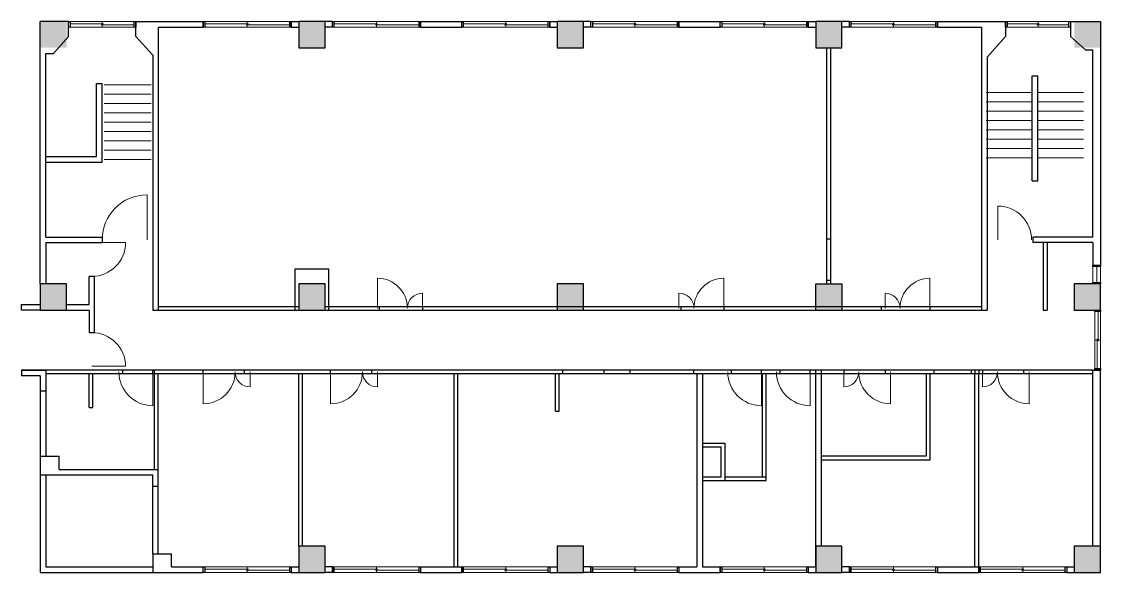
# Model space of a CAD drawing. Header units: millimetres. Extents: x -376000 to 292178, y -193032 to 188048.
# Drawn here: x -82679 to -53879, y 31251 to 45951 of the extents above; entities that cross this region are included whole.
import ezdxf

# ---------------------------------------------------------------- set-up
doc = ezdxf.new("R2010")
doc.units = ezdxf.units.MM
for name, color, linetype, lineweight, true_color in [('02_0.25', 1, 'Continuous', 25, 0xff0000), ('03_0.15', 7, 'Continuous', 15, 0x990099), ('04_0.10', 7, 'Continuous', 9, 0x0099ff), ('08_ハッチ・色', 7, 'Continuous', 5, 0x888888)]:
    doc.layers.add(name, color=color, linetype=linetype, lineweight=lineweight, true_color=true_color)
doc.layers.add('_解体部 (2D)', color=7, linetype='Continuous', lineweight=5)

# ---------------------------------------------------------------- blocks, each defined once
blk = doc.blocks.new('グループ-207')
at = {"layer": '02_0.25', "flags": 128}
for points in [[(-81424, 45951), (-81384, 45951), (-81384, 45801), (-81424, 45801)], [(-79669, 45951), (-79629, 45951), (-79629, 45801), (-79669, 45801)]]:
    blk.add_lwpolyline(points, close=True, dxfattribs=at)
at = {"layer": '03_0.15'}
for p, q in [((-81384, 45891), (-80496, 45891)), ((-80556, 45861), (-79669, 45861)), ((-80526, 45816), (-80526, 45936))]:
    blk.add_line(p, q, dxfattribs=at)
at = {"layer": '04_0.10'}
for p, q in [((-81384, 45951), (-79669, 45951)), ((-81384, 45801), (-79669, 45801))]:
    blk.add_line(p, q, dxfattribs=at)
blk = doc.blocks.new('シンボル-13')
at = {"layer": '02_0.25', "flags": 128}
for points in [[(-1175, 75), (-1135, 75), (-1135, -75), (-1175, -75)], [(1135, 75), (1175, 75), (1175, -75), (1135, -75)]]:
    blk.add_lwpolyline(points, close=True, dxfattribs=at)
at = {"layer": '03_0.15'}
for p, q in [((-1135, 15), (30, 15)), ((0, -60), (0, 60)), ((-30, -15), (1135, -15))]:
    blk.add_line(p, q, dxfattribs=at)
at = {"layer": '04_0.10'}
for p, q in [((-1135, 75), (1135, 75)), ((-1135, -75), (1135, -75))]:
    blk.add_line(p, q, dxfattribs=at)
blk = doc.blocks.new('シンボル-12')
at = {"layer": '02_0.25', "flags": 128}
for points in [[(-865, 75), (-825, 75), (-825, -75), (-865, -75)], [(825, 75), (865, 75), (865, -75), (825, -75)]]:
    blk.add_lwpolyline(points, close=True, dxfattribs=at)
at = {"layer": '03_0.15'}
for p, q in [((-825, 15), (30, 15)), ((0, -60), (0, 60)), ((-30, -15), (825, -15))]:
    blk.add_line(p, q, dxfattribs=at)
at = {"layer": '04_0.10'}
for p, q in [((-825, 75), (825, 75)), ((-825, -75), (825, -75))]:
    blk.add_line(p, q, dxfattribs=at)
blk = doc.blocks.new('シンボル-14')
at = {"layer": '02_0.25', "flags": 128}
for points in [[(-1135, -75), (-1175, -75), (-1175, 75), (-1135, 75)], [(1175, -75), (1135, -75), (1135, 75), (1175, 75)]]:
    blk.add_lwpolyline(points, close=True, dxfattribs=at)
at = {"layer": '03_0.15'}
for p, q in [((30, 15), (-1135, 15)), ((0, 60), (0, -60)), ((1135, -15), (-30, -15))]:
    blk.add_line(p, q, dxfattribs=at)
at = {"layer": '04_0.10'}
for p, q in [((1135, 75), (-1135, 75)), ((1135, -75), (-1135, -75))]:
    blk.add_line(p, q, dxfattribs=at)
blk = doc.blocks.new('グループ-208')
at = {"layer": '02_0.25', "flags": 128}
for points in [[(-53879, 38251), (-53879, 38211), (-54029, 38211), (-54029, 38251)], [(-53879, 36691), (-53879, 36651), (-54029, 36651), (-54029, 36691)]]:
    blk.add_lwpolyline(points, close=True, dxfattribs=at)
at = {"layer": '03_0.15'}
for p, q in [((-53939, 38211), (-53939, 37421)), ((-54014, 37451), (-53894, 37451)), ((-53969, 37481), (-53969, 36691))]:
    blk.add_line(p, q, dxfattribs=at)
at = {"layer": '04_0.10'}
for p, q in [((-54029, 38211), (-54029, 36691)), ((-53879, 38211), (-53879, 36691))]:
    blk.add_line(p, q, dxfattribs=at)
blk = doc.blocks.new('グループ-209')
at = {"layer": '02_0.25', "flags": 128}
for points in [[(-53879, 39451), (-53879, 39411), (-54079, 39411), (-54079, 39451)], [(-53879, 38991), (-53879, 38951), (-54079, 38951), (-54079, 38991)]]:
    blk.add_lwpolyline(points, close=True, dxfattribs=at)
at = {"layer": '03_0.15'}
blk.add_line((-53979, 39411), (-53979, 38991), dxfattribs=at)
at = {"layer": '04_0.10'}
for p, q in [((-54079, 39411), (-54079, 38991)), ((-53879, 39411), (-53879, 38991))]:
    blk.add_line(p, q, dxfattribs=at)
blk = doc.blocks.new('解体部 (2D)')
at = {"layer": '02_0.25'}
for p, q in [((-82178.728, 38950.801), (-82178.728, 45950.801)), ((-81423.728, 45950.801), (-82178.728, 45950.801)), ((-81423.728, 45550.801), (-81423.728, 45950.801)), ((-81423.728, 45550.801), (-81423.728, 45950.801)), ((-79628.728, 45550.801), (-79628.728, 45950.801)), ((-79628.728, 45950.801), (-77828.728, 45950.801)), ((-79028.728, 45800.801), (-79028.728, 38250.801)), ((-79028.728, 45800.801), (-77828.728, 45800.801)), ((-77828.728, 45950.801), (-77828.728, 45800.801)), ((-75478.728, 45800.801), (-75478.728, 45950.801)), ((-75478.728, 45950.801), (-75278.728, 45950.801)), ((-75478.728, 45800.801), (-75278.728, 45800.801)), ((-75278.728, 45950.801), (-75278.728, 45250.801)), ((-74578.728, 45950.801), (-75278.728, 45950.801)), ((-74378.728, 45950.801), (-74578.728, 45950.801)), ((-74578.728, 45250.801), (-74578.728, 45950.801)), ((-74378.728, 45800.801), (-74578.728, 45800.801)), ((-74378.728, 45800.801), (-74378.728, 45950.801)), ((-72028.728, 45800.801), (-72028.728, 45950.801)), ((-72028.728, 45950.801), (-70928.728, 45950.801)), ((-72028.728, 45800.801), (-70928.728, 45800.801)), ((-70928.728, 45800.801), (-70928.728, 45950.801)), ((-68578.728, 45800.801), (-68578.728, 45950.801)), ((-68578.728, 45950.801), (-68378.728, 45950.801)), ((-68578.728, 45800.801), (-68378.728, 45800.801)), ((-68378.728, 45950.801), (-68378.728, 45250.801)), ((-67678.728, 45950.801), (-68378.728, 45950.801)), ((-67478.728, 45950.801), (-67678.728, 45950.801)), ((-67678.728, 45250.801), (-67678.728, 45950.801)), ((-67478.728, 45800.801), (-67678.728, 45800.801)), ((-67478.728, 45800.801), (-67478.728, 45950.801)), ((-65128.728, 45800.801), (-65128.728, 45950.801)), ((-65128.728, 45950.801), (-64028.728, 45950.801)), ((-65128.728, 45800.801), (-64028.728, 45800.801)), ((-64028.728, 45800.801), (-64028.728, 45950.801)), ((-61678.728, 45800.801), (-61678.728, 45950.801)), ((-61678.728, 45950.801), (-61478.728, 45950.801)), ((-61678.728, 45800.801), (-61478.728, 45800.801)), ((-61478.728, 45950.801), (-61478.728, 45250.801)), ((-60778.728, 45950.801), (-61478.728, 45950.801)), ((-60578.728, 45950.801), (-60778.728, 45950.801)), ((-60778.728, 45250.801), (-60778.728, 45950.801)), ((-60578.728, 45800.801), (-60778.728, 45800.801)), ((-60578.728, 45800.801), (-60578.728, 45950.801)), ((-58228.728, 45950.801), (-56408.728, 45950.801)), ((-58228.728, 45800.801), (-58228.728, 45950.801)), ((-58228.728, 45800.801), (-57053.728, 45800.801)), ((-57053.728, 45800.801), (-57053.728, 38250.801)), ((-56408.728, 45950.801), (-56408.728, 45550.801)), ((-54678.728, 45950.801), (-53878.728, 45950.801)), ((-54678.728, 45950.801), (-54678.728, 45550.801)), ((-53878.728, 45950.801), (-53878.728, 39450.801)), ((-81423.728, 45550.801), (-81828.728, 45100.801)), ((-79628.728, 45550.801), (-79178.728, 45050.801)), ((-56408.728, 45550.801), (-56903.728, 45000.801)), ((-54678.728, 45550.801), (-54278.728, 45200.801)), ((-75278.728, 45250.801), (-74578.728, 45250.801)), ((-68378.728, 45250.801), (-67678.728, 45250.801)), ((-61478.728, 45250.801), (-60778.728, 45250.801)), ((-61178.728, 38950.801), (-61178.728, 45250.801)), ((-61078.728, 38950.801), (-61078.728, 45250.801)), ((-82028.728, 40200.801), (-82028.728, 45100.801)), ((-82028.728, 45100.801), (-81828.728, 45100.801)), ((-79178.728, 45050.801), (-79178.728, 38250.801)), ((-56903.728, 45000.801), (-56903.728, 38250.801)), ((-54278.728, 45200.801), (-54078.728, 45200.801)), ((-54078.728, 40200.801), (-54078.728, 45200.801)), ((-55703.728, 41700.801), (-55703.728, 44500.801)), ((-55703.728, 44500.801), (-55553.728, 44500.801)), ((-55553.728, 41700.801), (-55553.728, 44500.801)), ((-80678.728, 44300.801), (-80528.728, 44300.801)), ((-80678.728, 42350.801), (-80678.728, 44300.801)), ((-80528.728, 42200.801), (-80528.728, 44300.801)), ((-82028.728, 42350.801), (-80678.728, 42350.801)), ((-82028.728, 42200.801), (-80528.728, 42200.801)), ((-55703.728, 41700.801), (-55553.728, 41700.801)), ((-82028.728, 40200.801), (-80528.728, 40200.801)), ((-82028.728, 40050.801), (-82028.728, 38950.801)), ((-82028.728, 40050.801), (-80528.728, 40050.801)), ((-80528.728, 40200.801), (-80528.728, 40050.801)), ((-61178.728, 40150.801), (-61078.728, 40150.801)), ((-54078.728, 40200.801), (-55678.728, 40200.801)), ((-55678.728, 40200.801), (-55678.728, 40050.801)), ((-54078.728, 40050.801), (-55678.728, 40050.801)), ((-55403.728, 40050.801), (-55403.728, 38250.801)), ((-55303.728, 40050.801), (-55303.728, 38250.801)), ((-54078.728, 40050.801), (-54078.728, 39450.801)), ((-75378.728, 38250.801), (-75378.728, 39350.801)), ((-75378.728, 39350.801), (-74478.728, 39350.801)), ((-74478.728, 38250.801), (-74478.728, 39350.801)), ((-54078.728, 39450.801), (-53878.728, 39450.801)), ((-82178.728, 38950.801), (-82178.728, 38250.801)), ((-81478.728, 38950.801), (-82178.728, 38950.801)), ((-81478.728, 38250.801), (-81478.728, 38950.801)), ((-80728.728, 39150.801), (-80878.728, 39150.801)), ((-80878.728, 38400.801), (-80878.728, 39150.801)), ((-80728.728, 37650.801), (-80728.728, 39150.801)), ((-75278.728, 38950.801), (-75278.728, 38250.801)), ((-74578.728, 38950.801), (-75278.728, 38950.801)), ((-74578.728, 38250.801), (-74578.728, 38950.801)), ((-68378.728, 38950.801), (-68378.728, 38250.801)), ((-67678.728, 38950.801), (-68378.728, 38950.801)), ((-67678.728, 38250.801), (-67678.728, 38950.801)), ((-61478.728, 38250.801), (-61478.728, 38950.801)), ((-61478.728, 38950.801), (-60778.728, 38950.801)), ((-61178.728, 39050.801), (-61078.728, 39050.801)), ((-60778.728, 38950.801), (-60778.728, 38250.801)), ((-54578.728, 38950.801), (-54578.728, 38250.801)), ((-53878.728, 38950.801), (-54578.728, 38950.801)), ((-53878.728, 38250.801), (-53878.728, 38950.801)), ((-82678.728, 38250.801), (-82678.728, 38400.801)), ((-82678.728, 38400.801), (-82178.728, 38400.801)), ((-81478.728, 38400.801), (-80878.728, 38400.801)), ((-79028.728, 38350.801), (-75278.728, 38350.801)), ((-74578.728, 38350.801), (-57053.728, 38350.801)), ((-73128.728, 38350.801), (-73128.728, 38250.801)), ((-71978.728, 38350.801), (-71978.728, 38250.801)), ((-65078.728, 38350.801), (-65078.728, 38250.801)), ((-63928.728, 38350.801), (-63928.728, 38250.801)), ((-59728.728, 38350.801), (-59728.728, 38250.801)), ((-58428.728, 38350.801), (-58428.728, 38250.801)), ((-82178.728, 38250.801), (-82678.728, 38250.801)), ((-82178.728, 38250.801), (-81478.728, 38250.801)), ((-81478.728, 38250.801), (-80878.728, 38250.801)), ((-80878.728, 38250.801), (-80878.728, 37650.801)), ((-79178.728, 38250.801), (-79028.728, 38250.801)), ((-79028.728, 38250.801), (-75278.728, 38250.801)), ((-75278.728, 38250.801), (-74578.728, 38250.801)), ((-75278.728, 38250.801), (-74578.728, 38250.801)), ((-74578.728, 38250.801), (-56903.728, 38250.801)), ((-68378.728, 38250.801), (-67678.728, 38250.801)), ((-55403.728, 38250.801), (-55303.728, 38250.801)), ((-54578.728, 38250.801), (-53878.728, 38250.801)), ((-80878.728, 37650.801), (-80728.728, 37650.801)), ((-54078.728, 36650.801), (-82678.728, 36650.801)), ((-82678.728, 36650.801), (-82678.728, 36500.801)), ((-82678.728, 36650.801), (-82028.728, 36650.801)), ((-82028.728, 36650.801), (-82028.728, 36100.801)), ((-79978.728, 36550.801), (-79978.728, 36650.801)), ((-79178.728, 36550.801), (-79178.728, 36650.801)), ((-79128.728, 36550.801), (-79128.728, 36650.801)), ((-79128.728, 36550.801), (-79128.728, 36650.801)), ((-77828.728, 36550.801), (-77828.728, 36650.801)), ((-76728.728, 36550.801), (-76728.728, 36650.801)), ((-74428.728, 36550.801), (-74428.728, 36650.801)), ((-73328.728, 36550.801), (-73328.728, 36650.801)), ((-68228.728, 36550.801), (-68228.728, 36650.801)), ((-67128.728, 36550.801), (-67128.728, 36650.801)), ((-66428.728, 36550.801), (-66428.728, 36650.801)), ((-64728.728, 36550.801), (-64728.728, 36650.801)), ((-63728.728, 36550.801), (-63728.728, 36650.801)), ((-62928.728, 36550.801), (-62928.728, 36650.801)), ((-62428.728, 36550.801), (-62428.728, 36650.801)), ((-61628.728, 36550.801), (-61628.728, 36650.801)), ((-61478.728, 31400.801), (-61478.728, 36650.801)), ((-61328.728, 31950.801), (-61328.728, 36650.801)), ((-60728.728, 36650.801), (-60728.728, 36550.801)), ((-59628.728, 36650.801), (-59628.728, 36550.801)), ((-58328.728, 36650.801), (-58328.728, 36550.801)), ((-57328.728, 36650.801), (-57328.728, 36550.801)), ((-57228.728, 36650.801), (-57228.728, 36550.801)), ((-57128.728, 36650.801), (-57128.728, 36550.801)), ((-57028.728, 36650.801), (-57028.728, 36550.801)), ((-55928.728, 36650.801), (-55928.728, 36550.801)), ((-54078.728, 31950.801), (-54078.728, 36650.801)), ((-54078.728, 36650.801), (-53878.728, 36650.801)), ((-53878.728, 31250.801), (-53878.728, 36650.801)), ((-82178.728, 36500.801), (-82678.728, 36500.801)), ((-82178.728, 36500.801), (-82178.728, 36100.801)), ((-79128.728, 36550.801), (-82028.728, 36550.801)), ((-80878.728, 35650.801), (-80878.728, 36550.801)), ((-80778.728, 35650.801), (-80778.728, 36550.801)), ((-79128.728, 34000.801), (-79128.728, 36550.801)), ((-54078.728, 36550.801), (-79128.728, 36550.801)), ((-79028.728, 34000.801), (-79028.728, 36550.801)), ((-75278.728, 31950.801), (-75278.728, 36550.801)), ((-75178.728, 31950.801), (-75178.728, 36550.801)), ((-71128.728, 31400.801), (-71128.728, 36550.801)), ((-71028.728, 31400.801), (-71028.728, 36550.801)), ((-68428.728, 35550.801), (-68428.728, 36550.801)), ((-68328.728, 35550.801), (-68328.728, 36550.801)), ((-64653.728, 36550.801), (-64653.728, 31400.801)), ((-64503.728, 36550.801), (-64503.728, 31400.801)), ((-62903.728, 33800.801), (-62903.728, 36550.801)), ((-62803.728, 33700.801), (-62803.728, 36550.801)), ((-58528.728, 36550.801), (-58528.728, 34350.801)), ((-58428.728, 36550.801), (-58428.728, 34250.801)), ((-57228.728, 31400.801), (-57228.728, 36550.801)), ((-57128.728, 31400.801), (-57128.728, 36550.801)), ((-82178.728, 36100.801), (-82028.728, 36100.801)), ((-82178.728, 36100.801), (-82178.728, 31250.801)), ((-82028.728, 36100.801), (-82028.728, 34350.801)), ((-80878.728, 35650.801), (-80778.728, 35650.801)), ((-68428.728, 35550.801), (-68328.728, 35550.801)), ((-64503.728, 34700.801), (-63903.728, 34700.801)), ((-64503.728, 34600.801), (-64003.728, 34600.801)), ((-64003.728, 33800.801), (-64003.728, 34600.801)), ((-63903.728, 34700.801), (-63903.728, 33700.801)), ((-82178.728, 34350.801), (-81678.728, 34350.801)), ((-82178.728, 34350.801), (-82178.728, 33850.801)), ((-81678.728, 34000.801), (-81678.728, 34350.801)), ((-58528.728, 34350.801), (-61328.728, 34350.801)), ((-81678.728, 34000.801), (-79028.728, 34000.801)), ((-79028.728, 31750.801), (-79028.728, 34000.801)), ((-58428.728, 34250.801), (-61328.728, 34250.801)), ((-82178.728, 33850.801), (-79178.728, 33850.801)), ((-82028.728, 33850.801), (-82028.728, 31400.801)), ((-79178.728, 31750.801), (-79178.728, 33850.801)), ((-64503.728, 33800.801), (-64003.728, 33800.801)), ((-64503.728, 33700.801), (-63903.728, 33700.801)), ((-63903.728, 33800.801), (-62803.728, 33800.801)), ((-63903.728, 33700.801), (-62803.728, 33700.801)), ((-79178.728, 33550.801), (-79028.728, 33550.801)), ((-79178.728, 31750.801), (-78678.728, 31750.801)), ((-79178.728, 31750.801), (-79178.728, 31250.801)), ((-78678.728, 31400.801), (-78678.728, 31750.801)), ((-75278.728, 31950.801), (-75278.728, 31250.801)), ((-74578.728, 31950.801), (-75278.728, 31950.801)), ((-74578.728, 31250.801), (-74578.728, 31950.801)), ((-68378.728, 31950.801), (-68378.728, 31250.801)), ((-67678.728, 31950.801), (-68378.728, 31950.801)), ((-67678.728, 31250.801), (-67678.728, 31950.801)), ((-61478.728, 31950.801), (-61478.728, 31250.801)), ((-60778.728, 31950.801), (-61478.728, 31950.801)), ((-60778.728, 31250.801), (-60778.728, 31950.801)), ((-54578.728, 31950.801), (-54578.728, 31250.801)), ((-53878.728, 31950.801), (-54578.728, 31950.801)), ((-53878.728, 31250.801), (-53878.728, 31950.801)), ((-82028.728, 31400.801), (-79178.728, 31400.801)), ((-78678.728, 31400.801), (-77828.728, 31400.801)), ((-77828.728, 31250.801), (-77828.728, 31400.801)), ((-75478.728, 31400.801), (-75478.728, 31250.801)), ((-75478.728, 31400.801), (-75278.728, 31400.801)), ((-74378.728, 31400.801), (-74578.728, 31400.801)), ((-74378.728, 31400.801), (-74378.728, 31250.801)), ((-72028.728, 31400.801), (-72028.728, 31250.801)), ((-72028.728, 31400.801), (-70928.728, 31400.801)), ((-70928.728, 31400.801), (-70928.728, 31250.801)), ((-68578.728, 31400.801), (-68578.728, 31250.801)), ((-68578.728, 31400.801), (-68378.728, 31400.801)), ((-67478.728, 31400.801), (-67678.728, 31400.801)), ((-67478.728, 31400.801), (-67478.728, 31250.801)), ((-65128.728, 31400.801), (-65128.728, 31250.801)), ((-65128.728, 31400.801), (-64653.728, 31400.801)), ((-64503.728, 31400.801), (-64028.728, 31400.801)), ((-64028.728, 31400.801), (-64028.728, 31250.801)), ((-61678.728, 31400.801), (-61678.728, 31250.801)), ((-61678.728, 31400.801), (-61478.728, 31400.801)), ((-60578.728, 31400.801), (-60778.728, 31400.801)), ((-60578.728, 31400.801), (-60578.728, 31250.801)), ((-58228.728, 31400.801), (-58228.728, 31250.801)), ((-58228.728, 31400.801), (-57128.728, 31400.801)), ((-57128.728, 31400.801), (-57128.728, 31250.801)), ((-54778.728, 31400.801), (-54778.728, 31250.801)), ((-54778.728, 31400.801), (-54578.728, 31400.801)), ((-82178.728, 31250.801), (-79178.728, 31250.801)), ((-79178.728, 31250.801), (-77828.728, 31250.801)), ((-75478.728, 31250.801), (-75278.728, 31250.801)), ((-75278.728, 31250.801), (-74578.728, 31250.801)), ((-74378.728, 31250.801), (-74578.728, 31250.801)), ((-72028.728, 31250.801), (-70928.728, 31250.801)), ((-68578.728, 31250.801), (-68378.728, 31250.801)), ((-68378.728, 31250.801), (-67678.728, 31250.801)), ((-67478.728, 31250.801), (-67678.728, 31250.801)), ((-65128.728, 31250.801), (-64028.728, 31250.801)), ((-61678.728, 31250.801), (-61478.728, 31250.801)), ((-61478.728, 31250.801), (-60778.728, 31250.801)), ((-60578.728, 31250.801), (-60778.728, 31250.801)), ((-58228.728, 31250.801), (-57128.728, 31250.801)), ((-54778.728, 31250.801), (-54578.728, 31250.801)), ((-54578.728, 31250.801), (-53878.728, 31250.801))]:
    blk.add_line(p, q, dxfattribs=at)
at = {"layer": '04_0.10'}
for p, q in [((-80476.228, 44266.261), (-79223.728, 44266.261)), ((-80476.228, 44016.261), (-79223.728, 44016.261)), ((-56928.728, 44060.801), (-55703.728, 44060.801)), ((-56928.728, 43810.801), (-55703.728, 43810.801)), ((-55553.728, 44060.801), (-54328.728, 44060.801)), ((-55553.728, 43810.801), (-54328.728, 43810.801)), ((-80476.228, 43766.261), (-79223.728, 43766.261)), ((-80476.228, 43516.261), (-79223.728, 43516.261)), ((-56928.728, 43560.801), (-55703.728, 43560.801)), ((-55553.728, 43560.801), (-54328.728, 43560.801)), ((-80476.228, 43266.261), (-79223.728, 43266.261)), ((-56928.728, 43310.801), (-55703.728, 43310.801)), ((-55553.728, 43310.801), (-54328.728, 43310.801)), ((-80476.228, 43016.261), (-79223.728, 43016.261)), ((-56928.728, 43060.801), (-55703.728, 43060.801)), ((-55553.728, 43060.801), (-54328.728, 43060.801)), ((-80476.228, 42766.261), (-79223.728, 42766.261)), ((-56928.728, 42810.801), (-55703.728, 42810.801)), ((-55553.728, 42810.801), (-54328.728, 42810.801)), ((-80476.228, 42516.261), (-79223.728, 42516.261)), ((-56928.728, 42560.801), (-55703.728, 42560.801)), ((-55553.728, 42560.801), (-54328.728, 42560.801)), ((-80476.228, 42266.261), (-79223.728, 42266.261)), ((-56928.728, 42310.801), (-55703.728, 42310.801)), ((-55553.728, 42310.801), (-54328.728, 42310.801)), ((-79328.728, 40125.801), (-79328.728, 41325.801)), ((-56615.39, 40125.801), (-56615.39, 41025.801)), ((-80803.728, 40050.801), (-79903.728, 40050.801)), ((-73178.728, 38300.801), (-73178.728, 39100.801)), ((-63928.728, 38300.801), (-63928.728, 39100.801)), ((-58428.728, 38300.801), (-58428.728, 39100.801)), ((-71978.728, 38300.801), (-71978.728, 38700.801)), ((-65128.728, 38300.801), (-65128.728, 38700.801)), ((-59628.728, 38300.801), (-59628.728, 38700.801)), ((-80803.728, 36750.801), (-79903.728, 36750.801)), ((-79178.728, 36600.801), (-79178.728, 35700.801)), ((-77828.728, 36600.801), (-77828.728, 35750.801)), ((-76578.728, 36600.801), (-76578.728, 36200.801)), ((-74428.728, 36600.801), (-74428.728, 35750.801)), ((-73178.728, 36600.801), (-73178.728, 36200.801)), ((-62928.728, 36600.801), (-62928.728, 35700.801)), ((-61628.728, 36600.801), (-61628.728, 35700.801)), ((-60728.728, 36600.801), (-60728.728, 36200.801)), ((-59478.728, 36600.801), (-59478.728, 35750.801)), ((-57028.728, 36600.801), (-57028.728, 36200.801)), ((-55778.728, 36600.801), (-55778.728, 35750.801))]:
    blk.add_line(p, q, dxfattribs=at)
for centre, radius, start, end in [((-79328.728, 40125.801), 1200, 90, 180), ((-56615.39, 40125.801), 900, 0, 90), ((-80803.728, 40050.801), 900, 270, 0), ((-73178.728, 38300.801), 800, 0, 90), ((-63928.728, 38300.801), 800, 90, 180), ((-58428.728, 38300.801), 800, 90, 180), ((-71978.728, 38300.801), 400, 90, 180), ((-65128.728, 38300.801), 400, 0, 90), ((-59628.728, 38300.801), 400, 0, 90), ((-80803.728, 36750.801), 900, 0, 90), ((-79178.728, 36600.801), 900, 180, 270), ((-77828.728, 36600.801), 850, 270, 0), ((-76578.728, 36600.801), 400, 180, 270), ((-74428.728, 36600.801), 850, 270, 0), ((-73178.728, 36600.801), 400, 180, 270), ((-62928.728, 36600.801), 900, 180, 270), ((-61628.728, 36600.801), 900, 180, 270), ((-60728.728, 36600.801), 400, 270, 0), ((-59478.728, 36600.801), 850, 180, 270), ((-57028.728, 36600.801), 400, 270, 0), ((-55778.728, 36600.801), 850, 180, 270)]:
    blk.add_arc(centre, radius, start, end, dxfattribs=at)
at = {"layer": '08_ハッチ・色', "color": 253, "transparency": 33554687}
for points in [[(-82178.728, 45250.801), (-81478.728, 45250.801), (-82178.728, 45950.801), (-81478.728, 45950.801)], [(-75278.728, 45250.801), (-74578.728, 45250.801), (-75278.728, 45950.801), (-74578.728, 45950.801)], [(-68378.728, 45250.801), (-67678.728, 45250.801), (-68378.728, 45950.801), (-67678.728, 45950.801)], [(-61478.728, 45250.801), (-60778.728, 45250.801), (-61478.728, 45950.801), (-60778.728, 45950.801)], [(-54578.728, 45250.801), (-53878.728, 45250.801), (-54578.728, 45950.801), (-53878.728, 45950.801)], [(-82178.728, 38250.801), (-81478.728, 38250.801), (-82178.728, 38950.801), (-81478.728, 38950.801)], [(-75278.728, 38250.801), (-74578.728, 38250.801), (-75278.728, 38950.801), (-74578.728, 38950.801)], [(-68378.728, 38250.801), (-67678.728, 38250.801), (-68378.728, 38950.801), (-67678.728, 38950.801)], [(-61478.728, 38250.801), (-60778.728, 38250.801), (-61478.728, 38950.801), (-60778.728, 38950.801)], [(-54578.728, 38250.801), (-53878.728, 38250.801), (-54578.728, 38950.801), (-53878.728, 38950.801)], [(-75278.728, 31250.801), (-74578.728, 31250.801), (-75278.728, 31950.801), (-74578.728, 31950.801)], [(-68378.728, 31250.801), (-67678.728, 31250.801), (-68378.728, 31950.801), (-67678.728, 31950.801)], [(-61478.728, 31250.801), (-60778.728, 31250.801), (-61478.728, 31950.801), (-60778.728, 31950.801)], [(-54578.728, 31250.801), (-53878.728, 31250.801), (-54578.728, 31950.801), (-53878.728, 31950.801)]]:
    blk.add_solid(points, dxfattribs=at)
at = {"layer": '02_0.25', "color": 7}
for name, p in [('グループ-207', (0, 0)), ('シンボル-13', (-76653.728, 45875.801)), ('シンボル-13', (-73203.728, 45875.801)), ('シンボル-13', (-69753.728, 45875.801)), ('シンボル-13', (-66303.728, 45875.801)), ('シンボル-13', (-62853.728, 45875.801)), ('シンボル-13', (-59403.728, 45875.801)), ('シンボル-12', (-55543.728, 45875.801)), ('グループ-209', (0, 0)), ('グループ-208', (0, 0)), ('シンボル-14', (-76653.728, 31325.801)), ('シンボル-14', (-73203.728, 31325.801)), ('シンボル-14', (-69753.728, 31325.801)), ('シンボル-14', (-66303.728, 31325.801)), ('シンボル-14', (-62853.728, 31325.801)), ('シンボル-14', (-59403.728, 31325.801)), ('シンボル-14', (-55953.728, 31325.801))]:
    blk.add_blockref(name, p, dxfattribs=at)

msp = doc.modelspace()

# ---------------------------------------------------------------- block references
at = {"layer": '_解体部 (2D)'}
msp.add_blockref('解体部 (2D)', (0, 0), dxfattribs=at)

doc.saveas('drawing.dxf')
